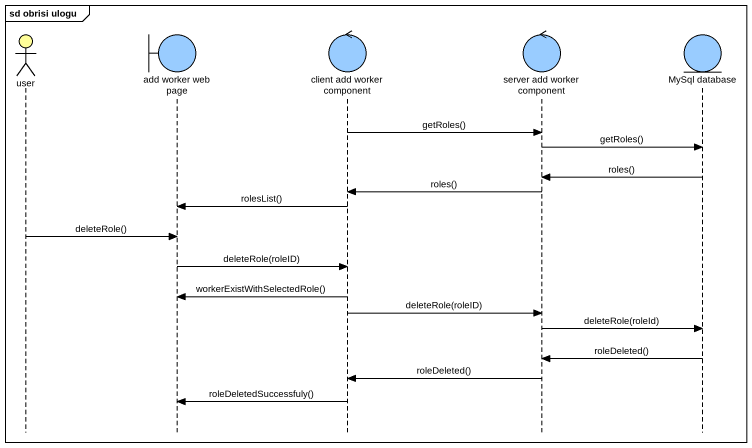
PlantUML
@startuml
mainframe sd obrisi ulogu
hide footbox
actor user #FFFE99
boundary "add worker web page" as add_worker_web_page #99CCFF
control "client add worker component" as client_add_worker_component #99CCFF
control "server add worker component" as server_add_worker_component #99CCFF
entity "MySql database" as MySql_database #99CCFF

client_add_worker_component -> server_add_worker_component : getRoles()
server_add_worker_component -> MySql_database : getRoles()
MySql_database -> server_add_worker_component : roles()
server_add_worker_component -> client_add_worker_component : roles()
client_add_worker_component -> add_worker_web_page : rolesList()
user -> add_worker_web_page : deleteRole()
add_worker_web_page -> client_add_worker_component : deleteRole(roleID)
client_add_worker_component -> add_worker_web_page : workerExistWithSelectedRole()
client_add_worker_component -> server_add_worker_component : deleteRole(roleID)
server_add_worker_component -> MySql_database : deleteRole(roleId)
MySql_database -> server_add_worker_component : roleDeleted()
server_add_worker_component -> client_add_worker_component : roleDeleted()
client_add_worker_component -> add_worker_web_page : roleDeletedSuccessfuly()
@enduml
